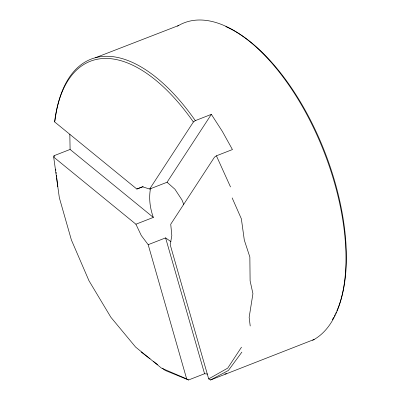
<?xml version="1.0" encoding="UTF-8"?>
<svg xmlns="http://www.w3.org/2000/svg" width="400" height="400" viewBox="0 0 400 400"><rect width="100%" height="100%" fill="white"/><g stroke="black" fill="none" stroke-linecap="round" stroke-linejoin="round"><path stroke-width="0.6" d="M211.34 114.37L167.06 182.25L149.635 189.045L142.595 186.82L136.83 189.035L54.595 121.885L54.985 120.525A171.345 83.495 68.7 0 1 195.31 120.625L211.34 114.37L222.3 131.32L232.435 149.56L216.405 155.81L214.475 157.175L170.73 224.235L171.825 235.565L170.195 244.695L208.68 378.905L210.54 380L314.215 339.43M53.675 157.06L54.065 155.695L70.095 149.445L153.335 217.415L135.91 224.21L53.675 157.06L59.35 197.77L71.39 239.96L88.975 280.73L110.88 317.275L135.615 347.085L161.465 368.105L186.665 378.89L188.525 379.985L204.56 373.735L207.55 374.07M150.975 188.145L150.375 189.22C148.745 198.695 150.1 208.415 153.335 217.415M149.635 189.045L193.38 121.985L195.31 120.625M241.505 347.16L227.7 368.15L208.68 378.905M241.89 352.105L228.395 370.465L210.54 380M136.83 189.035L143.215 186.545M135.91 224.21L141.31 235.545L148.18 244.68L165.605 237.885L171.035 241.745M95.55 57.68L178.5 25.555M224.8 373.96L226.575 373.75M188.525 379.985L165.2 370.425L162.255 368.17M141.165 352.035L149.995 358.79M153.43 361.415L157.84 364.795M167.06 182.25L174.935 189.235L181.935 199.89L183.76 204.49M216.405 155.81L230.51 186.945M232.15 197.89L241.365 218.835L244.305 240.08L249.855 257.045L250.105 280.845L252.93 293.685L249.15 317.375L250.225 326.02M165.605 237.885L204.56 373.735M148.18 244.68L186.665 378.89M54.065 155.695L54.215 156.92M55.68 169.125L55.83 170.345M56.05 172.175L56.195 173.395M56.415 175.225L56.565 176.45M56.71 177.67L57.81 186.825M69.83 134.25L70.095 149.445M54.595 121.885A169.63 82.66 68.7 0 1 193.38 121.985M225.83 26.61A169.63 82.66 68.7 0 1 324.67 151.685A169.63 82.66 68.7 0 1 336.89 310.84M336.39 311.96A169.63 82.66 68.7 0 1 335.615 313.605M335.085 314.68A169.63 82.66 68.7 0 1 334.265 316.255M333.71 317.275A169.63 82.66 68.7 0 1 332.27 319.745M177.505 26.145A171.34 83.5 68.7 0 1 319.575 141A171.34 83.5 68.7 0 1 312.615 340.31"/></g></svg>
